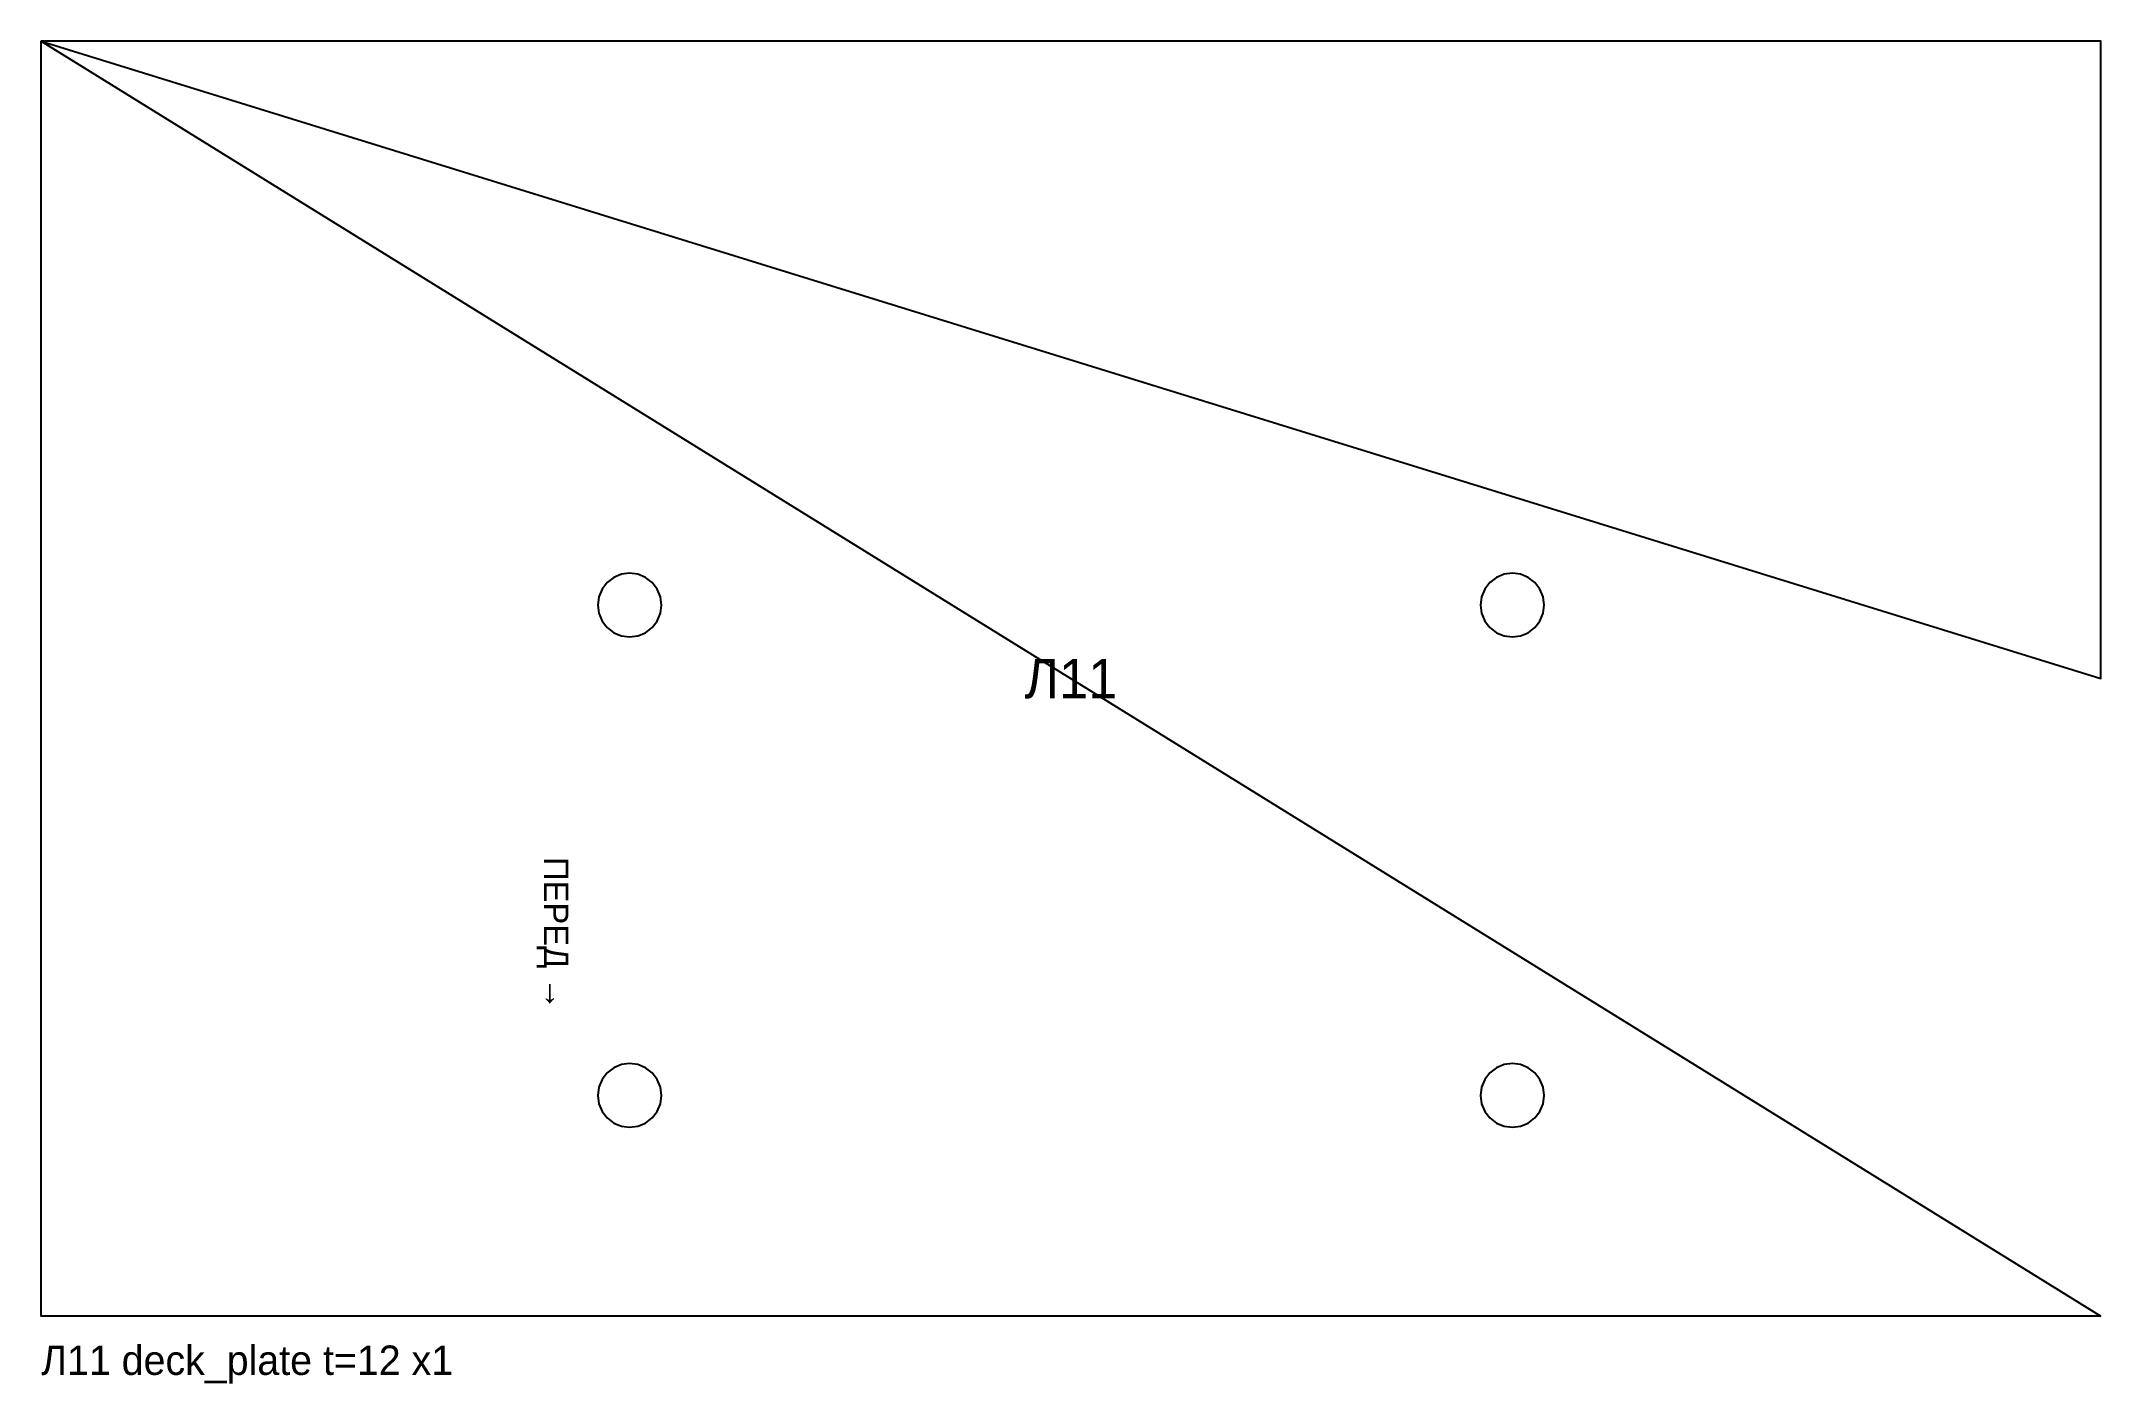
# Model space of a CAD drawing. Header units: millimetres. Extents: x 0 to 420, y -14 to 260.
import ezdxf
from ezdxf.enums import TextEntityAlignment as Align

# ---------------------------------------------------------------- set-up
doc = ezdxf.new("R2010")
doc.units = ezdxf.units.MM

msp = doc.modelspace()

# ---------------------------------------------------------------- linework, layer by layer
at = {"layer": 'CUT'}
for points in [[(420, 0), (210, 0), (0, 0), (0, 130), (0, 260), (420, 130), (420, 260), (210, 260), (0, 260)], [(120, 151.5), (118.32, 151.28), (116.75, 150.63), (115.4, 149.6), (114.37, 148.25), (113.72, 146.68), (113.5, 145), (113.72, 143.32), (114.37, 141.75), (115.4, 140.4), (116.75, 139.37), (118.32, 138.72), (120, 138.5), (121.68, 138.72), (123.25, 139.37), (124.6, 140.4), (125.63, 141.75), (126.28, 143.32), (126.5, 145), (126.28, 146.68), (125.63, 148.25), (124.6, 149.6), (123.25, 150.63), (121.68, 151.28), (120, 151.5)], [(300, 151.5), (298.32, 151.28), (296.75, 150.63), (295.4, 149.6), (294.37, 148.25), (293.72, 146.68), (293.5, 145), (293.72, 143.32), (294.37, 141.75), (295.4, 140.4), (296.75, 139.37), (298.32, 138.72), (300, 138.5), (301.68, 138.72), (303.25, 139.37), (304.6, 140.4), (305.63, 141.75), (306.28, 143.32), (306.5, 145), (306.28, 146.68), (305.63, 148.25), (304.6, 149.6), (303.25, 150.63), (301.68, 151.28), (300, 151.5)], [(120, 51.5), (118.32, 51.28), (116.75, 50.63), (115.4, 49.6), (114.37, 48.25), (113.72, 46.68), (113.5, 45), (113.72, 43.32), (114.37, 41.75), (115.4, 40.4), (116.75, 39.37), (118.32, 38.72), (120, 38.5), (121.68, 38.72), (123.25, 39.37), (124.6, 40.4), (125.63, 41.75), (126.28, 43.32), (126.5, 45), (126.28, 46.68), (125.63, 48.25), (124.6, 49.6), (123.25, 50.63), (121.68, 51.28), (120, 51.5)], [(300, 51.5), (298.32, 51.28), (296.75, 50.63), (295.4, 49.6), (294.37, 48.25), (293.72, 46.68), (293.5, 45), (293.72, 43.32), (294.37, 41.75), (295.4, 40.4), (296.75, 39.37), (298.32, 38.72), (300, 38.5), (301.68, 38.72), (303.25, 39.37), (304.6, 40.4), (305.63, 41.75), (306.28, 43.32), (306.5, 45), (306.28, 46.68), (305.63, 48.25), (304.6, 49.6), (303.25, 50.63), (301.68, 51.28), (300, 51.5)]]:
    msp.add_lwpolyline(points, close=True, dxfattribs=at)

# ---------------------------------------------------------------- texts
at = {"layer": 'MARK'}
msp.add_text('Л11', height=8, dxfattribs=at).set_placement((210, 130), align=Align.MIDDLE_CENTER)
msp.add_text('ПЕРЕД →', height=5, rotation=-90, dxfattribs=at).set_placement((105, 78), align=Align.MIDDLE_CENTER)
at = {"layer": 'TEXT'}
msp.add_text('Л11 deck_plate t=12 x1', height=6, dxfattribs=at).set_placement((0, -12))

doc.saveas('drawing.dxf')
